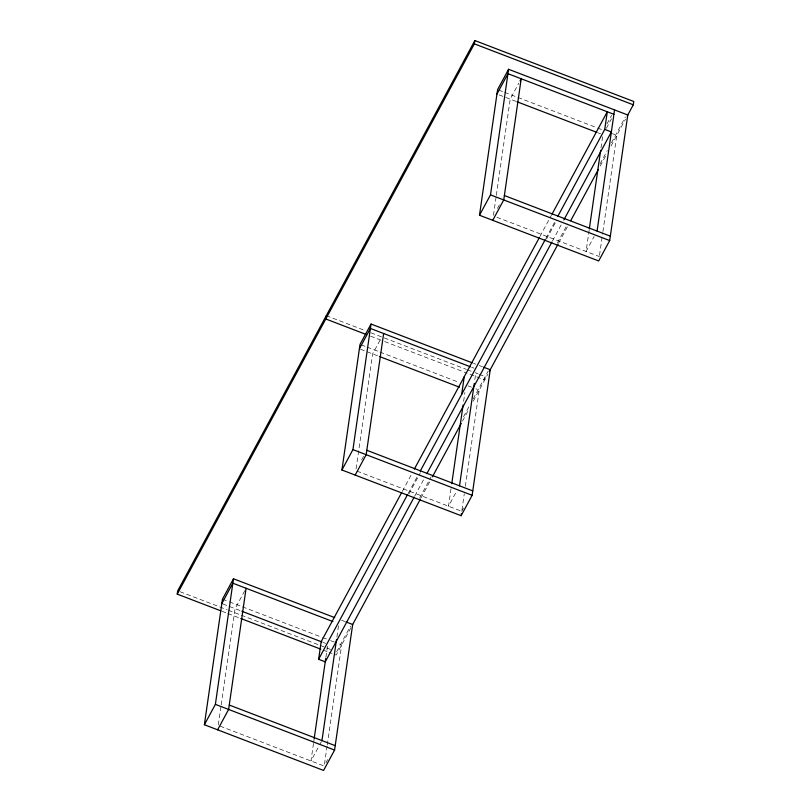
<?xml version="1.0" encoding="UTF-8"?>
<svg xmlns="http://www.w3.org/2000/svg" width="811" height="811" viewBox="0 0 811 811"><rect width="100%" height="100%" fill="white"/><g stroke="black" fill="none" stroke-linecap="round" stroke-linejoin="round"><path stroke-width="0.61" stroke-dasharray="4.05 3.04" d="M218.341 724.821L221.038 706.087M221.221 704.84L235.078 608.645L245.5 589.344M313.482 743.474L310.958 760.961L319.068 745.948M313.664 742.227L314.202 738.476M325.9 657.285L327.614 645.374M356.08 468.819L372.634 353.9L381.322 337.812M336.91 636.899L338.704 624.409M327.086 746.059L324.207 766.04L219.426 725.865M327.269 744.812L341.664 644.867L337.254 643.174M451.038 488.729L448.513 506.216L456.623 491.192M463.639 401.283L464.896 392.534M493.453 215.32L496.15 196.586M496.332 195.329L510.19 99.145L518.878 83.057M474.82 379.649L475.905 372.158M356.992 471.12L461.763 511.295L464.277 493.808M465.362 486.306L479.22 390.121L475.915 388.854M589.141 230.223L586.079 251.461L594.189 236.447M601.022 147.774L602.634 136.532M599.501 255.293L602.735 232.808M602.918 231.561L616.786 135.366L612.366 133.673M361.605 459.938L363.916 455.65M497.427 208.407L499.738 204.108M402.317 491.375L412.535 472.448M539.964 236.457L551.379 215.3M607.013 123.85L611.646 115.274M408.186 493.423L418.405 474.496M545.833 238.495L554.856 221.798M408.937 493.919L420.351 472.762M546.584 238.992L556.802 220.065M606.375 128.26L611.504 118.771M414.806 495.957L423.829 479.26M552.463 241.029L561.476 224.333M336.636 651.76L350.474 626.133M419.642 498.035L431.067 476.878M463.547 416.722L469.559 405.581M473.168 398.9L488.212 371.053M557.38 242.955L567.599 224.018M600.079 163.873L607.297 150.501M611.514 142.706L625.342 117.088M350.93 627.704L336.159 655.065L329.104 652.348M420.97 498.005L429.992 481.298M462.473 421.142L469.082 408.886M473.3 401.09L487.735 374.358M558.708 242.925L567.73 226.208M600.211 166.062L606.222 154.921M611.038 146.01L625.474 119.278M319.646 744.873L321.389 741.659M325.941 762.827L327.674 759.603M461.763 511.295L463.497 508.071M498.765 90.112L503.469 91.917M504.645 92.373L596.47 127.58M597.646 128.037L602.36 129.841M499.16 94.917L515.786 101.294M598.194 132.892L600.545 133.795M496.9 217.267L599.319 256.54M473.452 363.308L475.804 364.21M479.189 365.508L482.504 366.775M471.637 367.261L473.999 368.164M326.275 315.682L365.122 330.584M371.012 332.834L466.366 369.4M467.541 369.857L471.079 371.205M475.783 373.009L478.135 373.912M479.311 374.368L485.201 376.628L484.725 379.933L468.241 373.607M370.536 336.139L383.481 341.107M384.657 341.563L467.065 373.161M361.209 344.868L365.913 346.672M367.089 347.118L378.859 351.639M380.045 352.086L458.914 382.336M468.19 385.884L471.495 387.161M360.5 349.237L378.23 356.039M341.634 620.263L344.949 621.53M222.467 599.167L228.357 601.417M229.533 601.874L241.303 606.385M242.479 606.841L321.359 637.081M322.535 637.537L327.249 639.342M330.624 640.639L336.149 642.758M222.934 603.992L241.85 611.241M323.082 642.393L325.576 643.356M180.062 591.716L227.151 609.771M228.337 610.227L240.107 614.738M241.283 615.194L318.976 644.988M320.163 645.434L330.756 649.499M221.971 611.271L226.685 613.075M227.861 613.532L240.806 618.499M323.214 650.098L327.918 651.902"/><path stroke-width="1.22" d="M220.795 610.825L177.234 594.118L177.71 590.813L474.84 40.55L633.766 101.497L633.29 104.801L627.278 115.932M346.044 621.956L352.673 624.49L334.578 750.074L323.569 770.45L204.372 724.74L222.467 599.167L233.477 578.78L334.72 617.607M204.372 724.74L215.381 704.364L233.477 578.78M246.088 588.269L228.621 709.443L217.622 729.819M326.275 315.682L325.799 318.987L365.822 334.335M483.609 367.201L490.229 369.735L472.134 495.318L461.124 515.695L341.928 469.995L360.023 344.411L371.032 324.035L472.276 362.852M414.208 497.072L325.252 661.827L318.622 659.282L321.166 641.663L401.709 492.49M341.928 469.995L352.937 449.608L371.032 324.035M314.202 738.476L325.718 658.532M321.967 740.585L336.545 639.403M383.644 333.514L366.177 454.687L355.177 475.074M177.234 594.118L474.364 43.855L474.84 40.55M479.494 215.239L497.589 89.656L508.588 69.28L627.785 114.99L609.69 240.563L598.68 260.949L479.494 215.239L490.493 194.863L508.588 69.28M461.682 394.339L464.227 376.72M451.757 483.731L463.101 405.024M459.523 485.83L474.283 383.4M461.124 515.695L461.449 513.495M589.313 228.976L600.657 150.278M557.856 216.233L604.742 129.405L607.287 111.776L551.987 214.195M597.078 231.084L614.545 109.911M221.839 603.566L232.838 583.19L332.905 621.561M359.395 348.821L370.394 328.435L470.461 366.805M496.95 94.066L507.96 73.689L613.907 114.31M520.044 80.907L521.199 78.768L503.743 199.942L492.733 220.318M414.33 469.113L539.366 237.572M318.622 659.282L407.588 494.528M420.21 471.15L545.235 239.61M426.829 473.695L551.855 242.144M563.878 219.882L611.362 131.94L604.742 129.405M352.4 624.987L420.372 499.12M432.395 476.838L461.266 423.372M489.54 371.022L558.1 244.03M570.731 220.643L598.406 169.408M474.364 43.855L633.29 104.801M516.962 101.74L597.018 132.436M504.371 195.532L610.328 236.163M490.493 194.863L609.69 240.563M379.406 356.495L459.462 387.192M366.815 450.287L472.762 490.908M352.937 449.608L472.134 495.318M241.85 611.241L321.896 641.937M240.806 618.499L320.862 649.195M229.26 705.033L335.207 745.664M215.381 704.364L334.578 750.074"/></g></svg>
